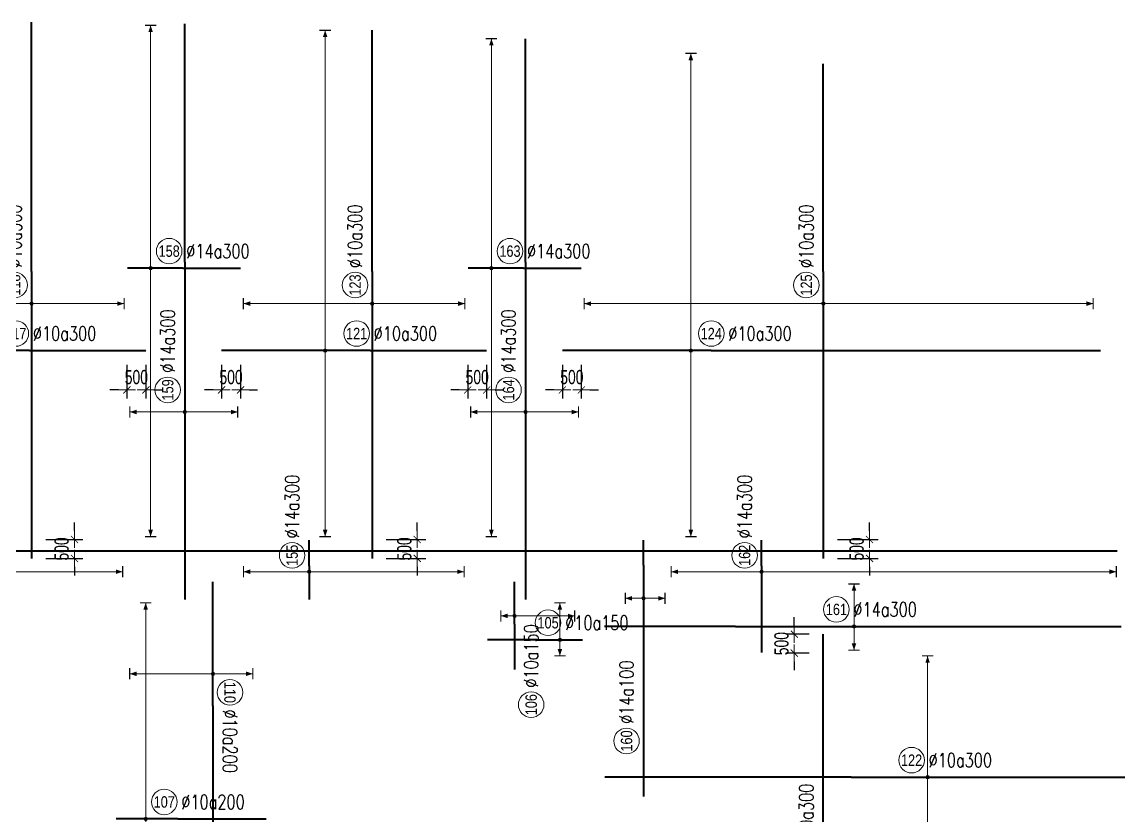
# Model space of a CAD drawing. Header units: millimetres. Extents: x -179076 to 505271, y -35502 to 114955.
# Drawn here: x 59431 to 88556, y 58000 to 78959 of the extents above; entities that cross this region are included whole.
import ezdxf
from ezdxf.enums import TextEntityAlignment as Align

# ---------------------------------------------------------------- set-up
doc = ezdxf.new("R2010")
doc.units = ezdxf.units.MM
doc.layers.get('0').update_dxf_attribs({"lineweight": 20})
doc.layers.get('Defpoints').update_dxf_attribs({"color": 151, "lineweight": 9})
for name, color, linetype, lineweight in [('NDC_S_DIM', 1, 'Continuous', 15), ('NDC_S_REBAR', 4, 'Continuous', 35), ('NDC_S_VN TEXT', 7, 'Continuous', 20)]:
    doc.layers.add(name, color=color, linetype=linetype, lineweight=lineweight)
doc.styles.add('ARIAL', font='arial.ttf', dxfattribs={"width": 0.8})
doc.styles.add('NDC_DIM', font='', dxfattribs={"width": 0.75})
doc.styles.add('NDC_EN TXT', font='romans.shx', dxfattribs={"width": 0.8})
doc.styles.get('NDC_DIM').set_extended_font_data('Dotum')
doc.dimstyles.new('NDC_dim_150', dxfattribs={"dimscale": 150, "dimtxt": 2.5, "dimasz": 1.5, "dimexe": 1.5, "dimexo": 2.5, "dimgap": 1, "dimtad": 1, "dimdec": 0, "dimzin": 0, "dimdsep": 46, "dimtxsty": 'NDC_DIM', "dimblk": 'DIMMARK', "dimcen": 0.09, "dimdle": 1.2, "dimclrd": 1, "dimclre": 1, "dimclrt": 3, "dimadec": 0, "dimazin": 0, "dimtfac": 1, "dimtdec": 0, "dimtix": 1, "dimtofl": 0, "dimtmove": 0, "dimatfit": 3, "dimfxl": 8, "dimfxlon": 1, "dimtolj": 1, "dimtzin": 0, "dimarcsym": 0})

# ---------------------------------------------------------------- blocks, each defined once
blk = doc.blocks.new('DIMMARK')
at = {"layer": 'NDC_S_DIM', "color": 1}
blk.add_line((-1.5, 0), (1, 0), dxfattribs=at)
at = {"layer": 'NDC_S_DIM', "color": 2, "const_width": 0.1}
blk.add_lwpolyline([(-0.42, -0.42), (0.42, 0.42)], dxfattribs=at)
blk = doc.blocks.new('*D235')
at = {"layer": 'Defpoints', "color": 0, "transparency": 16777216}
for p in [(62200, 70286), (62700, 70286), (62700, 69246)]:
    blk.add_point(p, dxfattribs=at)
at = {"layer": 'NDC_S_DIM', "color": 1, "lineweight": -2, "transparency": 16777216}
for p, q in [((62200, 69911), (62200, 69021)), ((62700, 69911), (62700, 69021)), ((61975, 69246), (61750, 69246)), ((62925, 69246), (63150, 69246))]:
    blk.add_line(p, q, dxfattribs=at)
at = {"layer": 'NDC_S_DIM', "color": 1, "lineweight": -2, "transparency": 16777216, "xscale": 225, "yscale": 225, "zscale": 225}
blk.add_blockref('DIMMARK', (62200, 69246), dxfattribs=at)
at = {"layer": 'NDC_S_DIM', "color": 1, "lineweight": -2, "transparency": 16777216, "xscale": 225, "yscale": 225, "zscale": 225, "rotation": 180}
blk.add_blockref('DIMMARK', (62700, 69246), dxfattribs=at)
at = {"layer": 'NDC_S_DIM', "color": 3, "transparency": 16777216, "insert": (62450, 69584), "char_height": 375, "attachment_point": 5, "style": 'NDC_DIM'}
blk.add_mtext('\\A1;500', dxfattribs=at)
blk = doc.blocks.new('*D236')
at = {"layer": 'Defpoints', "color": 0, "transparency": 16777216}
for p in [(64700, 70286), (65200, 70286), (64700, 69246)]:
    blk.add_point(p, dxfattribs=at)
at = {"layer": 'NDC_S_DIM', "color": 1, "lineweight": -2, "transparency": 16777216}
for p, q in [((64700, 69911), (64700, 69021)), ((65200, 69911), (65200, 69021)), ((64475, 69246), (64250, 69246)), ((65425, 69246), (65650, 69246))]:
    blk.add_line(p, q, dxfattribs=at)
at = {"layer": 'NDC_S_DIM', "color": 1, "lineweight": -2, "transparency": 16777216, "xscale": 225, "yscale": 225, "zscale": 225}
blk.add_blockref('DIMMARK', (64700, 69246), dxfattribs=at)
at = {"layer": 'NDC_S_DIM', "color": 1, "lineweight": -2, "transparency": 16777216, "xscale": 225, "yscale": 225, "zscale": 225, "rotation": 180}
blk.add_blockref('DIMMARK', (65200, 69246), dxfattribs=at)
at = {"layer": 'NDC_S_DIM', "color": 3, "transparency": 16777216, "insert": (64950, 69584), "char_height": 375, "attachment_point": 5, "style": 'NDC_DIM'}
blk.add_mtext('\\A1;500', dxfattribs=at)
blk = doc.blocks.new('*D237')
at = {"layer": 'Defpoints', "color": 0, "transparency": 16777216}
for p in [(71200, 70286), (71700, 70286), (71200, 69246)]:
    blk.add_point(p, dxfattribs=at)
at = {"layer": 'NDC_S_DIM', "color": 1, "lineweight": -2, "transparency": 16777216}
for p, q in [((71200, 69911), (71200, 69021)), ((71700, 69911), (71700, 69021)), ((70975, 69246), (70750, 69246)), ((71925, 69246), (72150, 69246))]:
    blk.add_line(p, q, dxfattribs=at)
at = {"layer": 'NDC_S_DIM', "color": 1, "lineweight": -2, "transparency": 16777216, "xscale": 225, "yscale": 225, "zscale": 225}
blk.add_blockref('DIMMARK', (71200, 69246), dxfattribs=at)
at = {"layer": 'NDC_S_DIM', "color": 1, "lineweight": -2, "transparency": 16777216, "xscale": 225, "yscale": 225, "zscale": 225, "rotation": 180}
blk.add_blockref('DIMMARK', (71700, 69246), dxfattribs=at)
at = {"layer": 'NDC_S_DIM', "color": 3, "transparency": 16777216, "insert": (71450, 69584), "char_height": 375, "attachment_point": 5, "style": 'NDC_DIM'}
blk.add_mtext('\\A1;500', dxfattribs=at)
blk = doc.blocks.new('*D238')
at = {"layer": 'Defpoints', "color": 0, "transparency": 16777216}
for p in [(73700, 70286), (74200, 70286), (74200, 69246)]:
    blk.add_point(p, dxfattribs=at)
at = {"layer": 'NDC_S_DIM', "color": 1, "lineweight": -2, "transparency": 16777216}
for p, q in [((73700, 69911), (73700, 69021)), ((74200, 69911), (74200, 69021)), ((73475, 69246), (73250, 69246)), ((74425, 69246), (74650, 69246))]:
    blk.add_line(p, q, dxfattribs=at)
at = {"layer": 'NDC_S_DIM', "color": 1, "lineweight": -2, "transparency": 16777216, "xscale": 225, "yscale": 225, "zscale": 225}
blk.add_blockref('DIMMARK', (73700, 69246), dxfattribs=at)
at = {"layer": 'NDC_S_DIM', "color": 1, "lineweight": -2, "transparency": 16777216, "xscale": 225, "yscale": 225, "zscale": 225, "rotation": 180}
blk.add_blockref('DIMMARK', (74200, 69246), dxfattribs=at)
at = {"layer": 'NDC_S_DIM', "color": 3, "transparency": 16777216, "insert": (73950, 69584), "char_height": 375, "attachment_point": 5, "style": 'NDC_DIM'}
blk.add_mtext('\\A1;500', dxfattribs=at)
blk = doc.blocks.new('*D239')
at = {"layer": 'Defpoints', "color": 0, "transparency": 16777216}
for p in [(80590, 65299), (80590, 64799), (81810, 64799)]:
    blk.add_point(p, dxfattribs=at)
at = {"layer": 'NDC_S_DIM', "color": 1, "lineweight": -2, "transparency": 16777216}
for p, q in [((81810, 65524), (81810, 65749)), ((80965, 65299), (82035, 65299)), ((80965, 64799), (82035, 64799)), ((81810, 64574), (81810, 64349))]:
    blk.add_line(p, q, dxfattribs=at)
at = {"layer": 'NDC_S_DIM', "color": 1, "lineweight": -2, "transparency": 16777216, "xscale": 225, "yscale": 225, "zscale": 225}
for p, rotation in [((81810, 65299), 270), ((81810, 64799), 90)]:
    blk.add_blockref('DIMMARK', p, dxfattribs=dict(at, rotation=rotation))
at = {"layer": 'NDC_S_DIM', "color": 3, "transparency": 16777216, "insert": (81472, 65049), "char_height": 375, "attachment_point": 5, "rotation": 90, "style": 'NDC_DIM'}
blk.add_mtext('\\A1;500', dxfattribs=at)
blk = doc.blocks.new('*D240')
at = {"layer": 'Defpoints', "color": 0, "transparency": 16777216}
for p in [(80590, 62799), (79825, 62299), (80590, 62299)]:
    blk.add_point(p, dxfattribs=at)
at = {"layer": 'NDC_S_DIM', "color": 1, "lineweight": -2, "transparency": 16777216}
for p, q in [((79825, 63024), (79825, 63249)), ((80215, 62799), (79600, 62799)), ((80215, 62299), (79600, 62299)), ((79825, 62074), (79825, 61849))]:
    blk.add_line(p, q, dxfattribs=at)
at = {"layer": 'NDC_S_DIM', "color": 1, "lineweight": -2, "transparency": 16777216, "xscale": 225, "yscale": 225, "zscale": 225}
for p, rotation in [((79825, 62799), 270), ((79825, 62299), 90)]:
    blk.add_blockref('DIMMARK', p, dxfattribs=dict(at, rotation=rotation))
at = {"layer": 'NDC_S_DIM', "color": 3, "transparency": 16777216, "insert": (79487, 62549), "char_height": 375, "attachment_point": 5, "rotation": 90, "style": 'NDC_DIM'}
blk.add_mtext('\\A1;500', dxfattribs=at)
blk = doc.blocks.new('*D226')
at = {"layer": 'Defpoints', "color": 0, "transparency": 16777216}
for p in [(59683, 65299), (60815, 65299), (59683, 64799)]:
    blk.add_point(p, dxfattribs=at)
at = {"layer": 'NDC_S_DIM', "color": 1, "lineweight": -2, "transparency": 16777216}
for p, q in [((60815, 65524), (60815, 65749)), ((60058, 65299), (61040, 65299)), ((60058, 64799), (61040, 64799)), ((60815, 64574), (60815, 64349))]:
    blk.add_line(p, q, dxfattribs=at)
at = {"layer": 'NDC_S_DIM', "color": 1, "lineweight": -2, "transparency": 16777216, "xscale": 225, "yscale": 225, "zscale": 225}
for p, rotation in [((60815, 65299), 270), ((60815, 64799), 90)]:
    blk.add_blockref('DIMMARK', p, dxfattribs=dict(at, rotation=rotation))
at = {"layer": 'NDC_S_DIM', "color": 3, "transparency": 16777216, "insert": (60477, 65049), "char_height": 375, "attachment_point": 5, "rotation": 90, "style": 'NDC_DIM'}
blk.add_mtext('\\A1;500', dxfattribs=at)
blk = doc.blocks.new('*D227')
at = {"layer": 'Defpoints', "color": 0, "transparency": 16777216}
for p in [(68675, 65299), (69866, 65299), (68675, 64799)]:
    blk.add_point(p, dxfattribs=at)
at = {"layer": 'NDC_S_DIM', "color": 1, "lineweight": -2, "transparency": 16777216}
for p, q in [((69866, 65524), (69866, 65749)), ((69050, 65299), (70091, 65299)), ((69050, 64799), (70091, 64799)), ((69866, 64574), (69866, 64349))]:
    blk.add_line(p, q, dxfattribs=at)
at = {"layer": 'NDC_S_DIM', "color": 1, "lineweight": -2, "transparency": 16777216, "xscale": 225, "yscale": 225, "zscale": 225}
for p, rotation in [((69866, 65299), 270), ((69866, 64799), 90)]:
    blk.add_blockref('DIMMARK', p, dxfattribs=dict(at, rotation=rotation))
at = {"layer": 'NDC_S_DIM', "color": 3, "transparency": 16777216, "insert": (69528, 65049), "char_height": 375, "attachment_point": 5, "rotation": 90, "style": 'NDC_DIM'}
blk.add_mtext('\\A1;500', dxfattribs=at)
blk = doc.blocks.new('*U424')
h = blk.add_hatch(color=6)
edge = h.paths.add_edge_path()
edge.add_arc((27.07, 0), 0.3, 0, 360)
at = {"layer": 'NDC_S_DIM', "color": 8}
for q in [(27.07, 1.49), (27.07, -4.84)]:
    blk.add_line((27.07, 0), q, dxfattribs=at)
for points in [[(26.07, 1.49, 0.2, 0.2, 0), (28.07, 1.49, 0, 0, 0)], [(26.07, -4.84, 0.2, 0.2, 0), (28.07, -4.84, 0, 0, 0)]]:
    blk.add_lwpolyline(points, format="xyseb", dxfattribs=at)
at = {"layer": 'NDC_S_DIM'}
blk.add_circle((35.24, 3), 2.25, dxfattribs=at)
at = {"layer": 'NDC_S_DIM', "color": 6}
blk.add_circle((27.07, 0), 0.3, dxfattribs=at)
at = {"layer": 'NDC_S_DIM', "color": 8}
for points in [[(26.67, 0.29), (27.07, 1.49), (27.47, 0.29)], [(26.67, -3.64), (27.07, -4.84), (27.47, -3.64)]]:
    blk.add_solid(points, dxfattribs=at)
at = {"layer": 'NDC_S_REBAR'}
for p, q in [((0, 0), (-107.67, 0)), ((-107.67, 0), (-107.67, 0)), ((0, 0), (281, 0)), ((281, 0), (281, 0)), ((281, 0), (281, 0)), ((-107.67, 0), (-107.67, 0))]:
    blk.add_line(p, q, dxfattribs=at)
at = {"layer": 'NDC_S_VN TEXT', "style": 'ARIAL', "width": 0.8}
blk.add_attdef('KHT', text='', height=2, dxfattribs=at).set_placement((35.24, 3), align=Align.MIDDLE_CENTER)
at = {"layer": 'NDC_S_VN TEXT', "color": 3, "style": 'NDC_EN TXT', "width": 0.75}
blk.add_attdef('DKT', (38.24, 1.75), '', height=2.5, dxfattribs=at)
blk = doc.blocks.new('*U422')
h = blk.add_hatch(color=6)
edge = h.paths.add_edge_path()
edge.add_arc((-7.93, 0), 0.3, 0, 360)
at = {"layer": 'NDC_S_DIM', "color": 8}
for q in [(-7.93, 57.45), (-7.93, -32.75)]:
    blk.add_line((-7.93, 0), q, dxfattribs=at)
for points in [[(-8.93, 57.45, 0.2, 0.2, 0), (-6.93, 57.45, 0, 0, 0)], [(-8.93, -32.75, 0.2, 0.2, 0), (-6.93, -32.75, 0, 0, 0)]]:
    blk.add_lwpolyline(points, format="xyseb", dxfattribs=at)
at = {"layer": 'NDC_S_DIM'}
blk.add_circle((-2.39, 3), 2.25, dxfattribs=at)
at = {"layer": 'NDC_S_DIM', "color": 6}
blk.add_circle((-7.93, 0), 0.3, dxfattribs=at)
at = {"layer": 'NDC_S_DIM', "color": 8}
for points in [[(-8.33, 56.25), (-7.93, 57.45), (-7.53, 56.25)], [(-8.33, -31.55), (-7.93, -32.75), (-7.53, -31.55)]]:
    blk.add_solid(points, dxfattribs=at)
at = {"layer": 'NDC_S_REBAR'}
for p, q in [((0, 0), (-26.16, 0)), ((-26.16, 0), (-26.16, 0)), ((0, 0), (20.5, 0)), ((20.5, 0), (20.5, 0)), ((20.5, 0), (20.5, 0)), ((-26.16, 0), (-26.16, 0))]:
    blk.add_line(p, q, dxfattribs=at)
at = {"layer": 'NDC_S_VN TEXT', "style": 'ARIAL', "width": 0.8}
blk.add_attdef('KHT', text='', height=2, dxfattribs=at).set_placement((-2.39, 3), align=Align.MIDDLE_CENTER)
at = {"layer": 'NDC_S_VN TEXT', "color": 3, "style": 'NDC_EN TXT', "width": 0.75}
blk.add_attdef('DKT', (0.61, 1.75), '', height=2.5, dxfattribs=at)
blk = doc.blocks.new('*U421')
h = blk.add_hatch(color=6)
edge = h.paths.add_edge_path()
edge.add_arc((-7.93, 0), 0.3, 0, 360)
at = {"layer": 'NDC_S_DIM', "color": 8}
for q in [(-7.93, 56.37), (-7.93, -32.75)]:
    blk.add_line((-7.93, 0), q, dxfattribs=at)
for points in [[(-8.93, 56.37, 0.2, 0.2, 0), (-6.93, 56.37, 0, 0, 0)], [(-8.93, -32.75, 0.2, 0.2, 0), (-6.93, -32.75, 0, 0, 0)]]:
    blk.add_lwpolyline(points, format="xyseb", dxfattribs=at)
at = {"layer": 'NDC_S_DIM'}
blk.add_circle((-2.39, 3), 2.25, dxfattribs=at)
at = {"layer": 'NDC_S_DIM', "color": 6}
blk.add_circle((-7.93, 0), 0.3, dxfattribs=at)
at = {"layer": 'NDC_S_DIM', "color": 8}
for points in [[(-8.33, 55.17), (-7.93, 56.37), (-7.53, 55.17)], [(-8.33, -31.55), (-7.93, -32.75), (-7.53, -31.55)]]:
    blk.add_solid(points, dxfattribs=at)
at = {"layer": 'NDC_S_REBAR'}
for p, q in [((0, 0), (-26.16, 0)), ((-26.16, 0), (-26.16, 0)), ((0, 0), (20.5, 0)), ((20.5, 0), (20.5, 0)), ((20.5, 0), (20.5, 0)), ((-26.16, 0), (-26.16, 0))]:
    blk.add_line(p, q, dxfattribs=at)
at = {"layer": 'NDC_S_VN TEXT', "style": 'ARIAL', "width": 0.8}
blk.add_attdef('KHT', text='', height=2, dxfattribs=at).set_placement((-2.39, 3), align=Align.MIDDLE_CENTER)
at = {"layer": 'NDC_S_VN TEXT', "color": 3, "style": 'NDC_EN TXT', "width": 0.75}
blk.add_attdef('DKT', (0.61, 1.75), '', height=2.5, dxfattribs=at)
blk = doc.blocks.new('*U420')
h = blk.add_hatch(color=6)
edge = h.paths.add_edge_path()
edge.add_arc((-3.55, 0), 0.3, 0, 360)
at = {"layer": 'NDC_S_DIM', "color": 8}
for q in [(-3.55, 52.31), (-3.55, -32.75)]:
    blk.add_line((-3.55, 0), q, dxfattribs=at)
for points in [[(-4.55, 52.31, 0.2, 0.2, 0), (-2.55, 52.31, 0, 0, 0)], [(-4.55, -32.75, 0.2, 0.2, 0), (-2.55, -32.75, 0, 0, 0)]]:
    blk.add_lwpolyline(points, format="xyseb", dxfattribs=at)
at = {"layer": 'NDC_S_DIM'}
blk.add_circle((0.04, 3), 2.25, dxfattribs=at)
at = {"layer": 'NDC_S_DIM', "color": 6}
blk.add_circle((-3.55, 0), 0.3, dxfattribs=at)
at = {"layer": 'NDC_S_DIM', "color": 8}
for points in [[(-3.95, 51.11), (-3.55, 52.31), (-3.15, 51.11)], [(-3.95, -31.55), (-3.55, -32.75), (-3.15, -31.55)]]:
    blk.add_solid(points, dxfattribs=at)
at = {"layer": 'NDC_S_REBAR'}
for p, q in [((0, 0), (-26.16, 0)), ((-26.16, 0), (-26.16, 0)), ((0, 0), (68.57, 0)), ((68.57, 0), (68.57, 0)), ((68.57, 0), (68.57, 0)), ((-26.16, 0), (-26.16, 0))]:
    blk.add_line(p, q, dxfattribs=at)
at = {"layer": 'NDC_S_VN TEXT', "style": 'ARIAL', "width": 0.8}
blk.add_attdef('KHT', text='', height=2, dxfattribs=at).set_placement((0.04, 3), align=Align.MIDDLE_CENTER)
at = {"layer": 'NDC_S_VN TEXT', "color": 3, "style": 'NDC_EN TXT', "width": 0.75}
blk.add_attdef('DKT', (3.04, 1.75), '', height=2.5, dxfattribs=at)
blk = doc.blocks.new('*U414')
h = blk.add_hatch(color=6)
edge = h.paths.add_edge_path()
edge.add_arc((13.48, 0), 0.3, 0, 360)
at = {"layer": 'NDC_S_DIM', "color": 8}
for q in [(13.48, 21.35), (13.48, -34.98)]:
    blk.add_line((13.48, 0), q, dxfattribs=at)
for points in [[(12.48, 21.35, 0.2, 0.2, 0), (14.48, 21.35, 0, 0, 0)], [(12.48, -34.98, 0.2, 0.2, 0), (14.48, -34.98, 0, 0, 0)]]:
    blk.add_lwpolyline(points, format="xyseb", dxfattribs=at)
at = {"layer": 'NDC_S_DIM'}
blk.add_circle((10.66, 3), 2.25, dxfattribs=at)
at = {"layer": 'NDC_S_DIM', "color": 6}
blk.add_circle((13.48, 0), 0.3, dxfattribs=at)
at = {"layer": 'NDC_S_DIM', "color": 8}
for points in [[(13.08, 20.15), (13.48, 21.35), (13.88, 20.15)], [(13.08, -33.78), (13.48, -34.98), (13.88, -33.78)]]:
    blk.add_solid(points, dxfattribs=at)
at = {"layer": 'NDC_S_REBAR'}
for p, q in [((0, 0), (-43.37, 0)), ((-43.37, 0), (-43.37, 0)), ((0, 0), (48.22, 0)), ((48.22, 0), (48.22, 0)), ((48.22, 0), (48.22, 0)), ((-43.37, 0), (-43.37, 0))]:
    blk.add_line(p, q, dxfattribs=at)
at = {"layer": 'NDC_S_VN TEXT', "style": 'ARIAL', "width": 0.8}
blk.add_attdef('KHT', text='', height=2, dxfattribs=at).set_placement((10.66, 3), align=Align.MIDDLE_CENTER)
at = {"layer": 'NDC_S_VN TEXT', "color": 3, "style": 'NDC_EN TXT', "width": 0.75}
blk.add_attdef('DKT', (13.66, 1.75), '', height=2.5, dxfattribs=at)
blk = doc.blocks.new('*U410')
h = blk.add_hatch(color=6)
edge = h.paths.add_edge_path()
edge.add_arc((-5.66, 0), 0.3, 0, 360)
at = {"layer": 'NDC_S_DIM', "color": 8}
for q in [(-5.66, 42.75), (-5.66, -47.25)]:
    blk.add_line((-5.66, 0), q, dxfattribs=at)
for points in [[(-6.66, 42.75, 0.2, 0.2, 0), (-4.66, 42.75, 0, 0, 0)], [(-6.66, -47.25, 0.2, 0.2, 0), (-4.66, -47.25, 0, 0, 0)]]:
    blk.add_lwpolyline(points, format="xyseb", dxfattribs=at)
at = {"layer": 'NDC_S_DIM'}
blk.add_circle((-2.39, 3), 2.25, dxfattribs=at)
at = {"layer": 'NDC_S_DIM', "color": 6}
blk.add_circle((-5.66, 0), 0.3, dxfattribs=at)
at = {"layer": 'NDC_S_DIM', "color": 8}
for points in [[(-6.06, 41.55), (-5.66, 42.75), (-5.26, 41.55)], [(-6.06, -46.05), (-5.66, -47.25), (-5.26, -46.05)]]:
    blk.add_solid(points, dxfattribs=at)
at = {"layer": 'NDC_S_REBAR'}
for p, q in [((0, 0), (-9.73, 0)), ((-9.73, 0), (-9.73, 0)), ((0, 0), (10.15, 0)), ((10.15, 0), (10.15, 0)), ((10.15, 0), (10.15, 0)), ((-9.73, 0), (-9.73, 0))]:
    blk.add_line(p, q, dxfattribs=at)
at = {"layer": 'NDC_S_VN TEXT', "style": 'ARIAL', "width": 0.8}
blk.add_attdef('KHT', text='', height=2, dxfattribs=at).set_placement((-2.39, 3), align=Align.MIDDLE_CENTER)
at = {"layer": 'NDC_S_VN TEXT', "color": 3, "style": 'NDC_EN TXT', "width": 0.75}
blk.add_attdef('DKT', (0.61, 1.75), '', height=2.5, dxfattribs=at)
blk = doc.blocks.new('*U409')
h = blk.add_hatch(color=6)
edge = h.paths.add_edge_path()
edge.add_arc((-5.66, 0), 0.3, 0, 360)
at = {"layer": 'NDC_S_DIM', "color": 8}
for q in [(-5.66, 40.4), (-5.66, -47.25)]:
    blk.add_line((-5.66, 0), q, dxfattribs=at)
for points in [[(-6.66, 40.4, 0.2, 0.2, 0), (-4.66, 40.4, 0, 0, 0)], [(-6.66, -47.25, 0.2, 0.2, 0), (-4.66, -47.25, 0, 0, 0)]]:
    blk.add_lwpolyline(points, format="xyseb", dxfattribs=at)
at = {"layer": 'NDC_S_DIM'}
blk.add_circle((-2.39, 3), 2.25, dxfattribs=at)
at = {"layer": 'NDC_S_DIM', "color": 6}
blk.add_circle((-5.66, 0), 0.3, dxfattribs=at)
at = {"layer": 'NDC_S_DIM', "color": 8}
for points in [[(-6.06, 39.2), (-5.66, 40.4), (-5.26, 39.2)], [(-6.06, -46.05), (-5.66, -47.25), (-5.26, -46.05)]]:
    blk.add_solid(points, dxfattribs=at)
at = {"layer": 'NDC_S_REBAR'}
for p, q in [((0, 0), (-9.73, 0)), ((-9.73, 0), (-9.73, 0)), ((0, 0), (10.15, 0)), ((10.15, 0), (10.15, 0)), ((10.15, 0), (10.15, 0)), ((-9.73, 0), (-9.73, 0))]:
    blk.add_line(p, q, dxfattribs=at)
at = {"layer": 'NDC_S_VN TEXT', "style": 'ARIAL', "width": 0.8}
blk.add_attdef('KHT', text='', height=2, dxfattribs=at).set_placement((-2.39, 3), align=Align.MIDDLE_CENTER)
at = {"layer": 'NDC_S_VN TEXT', "color": 3, "style": 'NDC_EN TXT', "width": 0.75}
blk.add_attdef('DKT', (0.61, 1.75), '', height=2.5, dxfattribs=at)
blk = doc.blocks.new('*U402')
h = blk.add_hatch(color=6)
edge = h.paths.add_edge_path()
edge.add_arc((-5.66, 0), 0.3, 0, 360)
at = {"layer": 'NDC_S_DIM', "color": 8}
for q in [(-5.66, 22.72), (-5.66, -16.28)]:
    blk.add_line((-5.66, 0), q, dxfattribs=at)
for points in [[(-6.66, 22.72, 0.2, 0.2, 0), (-4.66, 22.72, 0, 0, 0)], [(-6.66, -16.28, 0.2, 0.2, 0), (-4.66, -16.28, 0, 0, 0)]]:
    blk.add_lwpolyline(points, format="xyseb", dxfattribs=at)
at = {"layer": 'NDC_S_DIM'}
blk.add_circle((-2.39, 3), 2.25, dxfattribs=at)
at = {"layer": 'NDC_S_DIM', "color": 6}
blk.add_circle((-5.66, 0), 0.3, dxfattribs=at)
at = {"layer": 'NDC_S_DIM', "color": 8}
for points in [[(-6.06, 21.52), (-5.66, 22.72), (-5.26, 21.52)], [(-6.06, -15.08), (-5.66, -16.28), (-5.26, -15.08)]]:
    blk.add_solid(points, dxfattribs=at)
at = {"layer": 'NDC_S_REBAR'}
for p, q in [((0, 0), (-50.5, 0)), ((-50.5, 0), (-50.5, 0)), ((0, 0), (43.9, 0)), ((43.9, 0), (43.9, 0)), ((43.9, 0), (43.9, 0)), ((-50.5, 0), (-50.5, 0))]:
    blk.add_line(p, q, dxfattribs=at)
at = {"layer": 'NDC_S_VN TEXT', "style": 'ARIAL', "width": 0.8}
blk.add_attdef('KHT', text='', height=2, dxfattribs=at).set_placement((-2.39, 3), align=Align.MIDDLE_CENTER)
at = {"layer": 'NDC_S_VN TEXT', "color": 3, "style": 'NDC_EN TXT', "width": 0.75}
blk.add_attdef('DKT', (0.61, 1.75), '', height=2.5, dxfattribs=at)
blk = doc.blocks.new('*U401')
h = blk.add_hatch(color=6)
edge = h.paths.add_edge_path()
edge.add_arc((-5.66, 0), 0.3, 0, 360)
at = {"layer": 'NDC_S_DIM', "color": 8}
for q in [(-5.66, 22.67), (-5.66, -16.33)]:
    blk.add_line((-5.66, 0), q, dxfattribs=at)
for points in [[(-6.66, 22.67, 0.2, 0.2, 0), (-4.66, 22.67, 0, 0, 0)], [(-6.66, -16.33, 0.2, 0.2, 0), (-4.66, -16.33, 0, 0, 0)]]:
    blk.add_lwpolyline(points, format="xyseb", dxfattribs=at)
at = {"layer": 'NDC_S_DIM'}
blk.add_circle((-2.39, 3), 2.25, dxfattribs=at)
at = {"layer": 'NDC_S_DIM', "color": 6}
blk.add_circle((-5.66, 0), 0.3, dxfattribs=at)
at = {"layer": 'NDC_S_DIM', "color": 8}
for points in [[(-6.06, 21.47), (-5.66, 22.67), (-5.26, 21.47)], [(-6.06, -15.13), (-5.66, -16.33), (-5.26, -15.13)]]:
    blk.add_solid(points, dxfattribs=at)
at = {"layer": 'NDC_S_REBAR'}
for p, q in [((0, 0), (-50.5, 0)), ((-50.5, 0), (-50.5, 0)), ((0, 0), (42.46, 0)), ((42.46, 0), (42.46, 0)), ((42.46, 0), (42.46, 0)), ((-50.5, 0), (-50.5, 0))]:
    blk.add_line(p, q, dxfattribs=at)
at = {"layer": 'NDC_S_VN TEXT', "style": 'ARIAL', "width": 0.8}
blk.add_attdef('KHT', text='', height=2, dxfattribs=at).set_placement((-2.39, 3), align=Align.MIDDLE_CENTER)
at = {"layer": 'NDC_S_VN TEXT', "color": 3, "style": 'NDC_EN TXT', "width": 0.75}
blk.add_attdef('DKT', (0.61, 1.75), '', height=2.5, dxfattribs=at)
blk = doc.blocks.new('*U400')
h = blk.add_hatch(color=6)
edge = h.paths.add_edge_path()
edge.add_arc((-5.66, 0), 0.3, 0, 360)
at = {"layer": 'NDC_S_DIM', "color": 8}
for q in [(-5.66, 42.1), (-5.66, -47.52)]:
    blk.add_line((-5.66, 0), q, dxfattribs=at)
for points in [[(-6.66, 42.1, 0.2, 0.2, 0), (-4.66, 42.1, 0, 0, 0)], [(-6.66, -47.52, 0.2, 0.2, 0), (-4.66, -47.52, 0, 0, 0)]]:
    blk.add_lwpolyline(points, format="xyseb", dxfattribs=at)
at = {"layer": 'NDC_S_DIM'}
blk.add_circle((-2.39, 3), 2.25, dxfattribs=at)
at = {"layer": 'NDC_S_DIM', "color": 6}
blk.add_circle((-5.66, 0), 0.3, dxfattribs=at)
at = {"layer": 'NDC_S_DIM', "color": 8}
for points in [[(-6.06, 40.9), (-5.66, 42.1), (-5.26, 40.9)], [(-6.06, -46.32), (-5.66, -47.52), (-5.26, -46.32)]]:
    blk.add_solid(points, dxfattribs=at)
at = {"layer": 'NDC_S_REBAR'}
for p, q in [((0, 0), (-50.5, 0)), ((-50.5, 0), (-50.5, 0)), ((0, 0), (36.54, 0)), ((36.54, 0), (36.54, 0)), ((36.54, 0), (36.54, 0)), ((-50.5, 0), (-50.5, 0))]:
    blk.add_line(p, q, dxfattribs=at)
at = {"layer": 'NDC_S_VN TEXT', "style": 'ARIAL', "width": 0.8}
blk.add_attdef('KHT', text='', height=2, dxfattribs=at).set_placement((-2.39, 3), align=Align.MIDDLE_CENTER)
at = {"layer": 'NDC_S_VN TEXT', "color": 3, "style": 'NDC_EN TXT', "width": 0.75}
blk.add_attdef('DKT', (0.61, 1.75), '', height=2.5, dxfattribs=at)
blk = doc.blocks.new('*U392')
h = blk.add_hatch(color=6)
edge = h.paths.add_edge_path()
edge.add_arc((-26.39, 0), 0.3, 0, 360)
at = {"layer": 'NDC_S_DIM', "color": 8}
for q in [(-26.39, 9.68), (-26.39, -9.32)]:
    blk.add_line((-26.39, 0), q, dxfattribs=at)
for points in [[(-27.39, 9.68, 0.2, 0.2, 0), (-25.39, 9.68, 0, 0, 0)], [(-27.39, -9.32, 0.2, 0.2, 0), (-25.39, -9.32, 0, 0, 0)]]:
    blk.add_lwpolyline(points, format="xyseb", dxfattribs=at)
at = {"layer": 'NDC_S_DIM'}
blk.add_circle((-22.5, 3), 2.25, dxfattribs=at)
at = {"layer": 'NDC_S_DIM', "color": 6}
blk.add_circle((-26.39, 0), 0.3, dxfattribs=at)
at = {"layer": 'NDC_S_DIM', "color": 8}
for points in [[(-26.79, 8.48), (-26.39, 9.68), (-25.99, 8.48)], [(-26.79, -8.12), (-26.39, -9.32), (-25.99, -8.12)]]:
    blk.add_solid(points, dxfattribs=at)
at = {"layer": 'NDC_S_REBAR'}
for p, q in [((0, 0), (-59.39, 0)), ((-59.39, 0), (-59.39, 0)), ((0, 0), (41.92, 0)), ((41.92, 0), (41.92, 0)), ((41.92, 0), (41.92, 0)), ((-59.39, 0), (-59.39, 0))]:
    blk.add_line(p, q, dxfattribs=at)
at = {"layer": 'NDC_S_VN TEXT', "style": 'ARIAL', "width": 0.8}
blk.add_attdef('KHT', text='', height=2, dxfattribs=at).set_placement((-22.5, 3), align=Align.MIDDLE_CENTER)
at = {"layer": 'NDC_S_VN TEXT', "color": 3, "style": 'NDC_EN TXT', "width": 0.75}
blk.add_attdef('DKT', (-19.5, 1.75), '', height=2.5, dxfattribs=at)
blk = doc.blocks.new('*U391')
h = blk.add_hatch(color=6)
edge = h.paths.add_edge_path()
edge.add_arc((-26.39, 0), 0.3, 0, 360)
at = {"layer": 'NDC_S_DIM', "color": 8}
for q in [(-26.39, 9.68), (-26.39, -9.32)]:
    blk.add_line((-26.39, 0), q, dxfattribs=at)
for points in [[(-27.39, 9.68, 0.2, 0.2, 0), (-25.39, 9.68, 0, 0, 0)], [(-27.39, -9.32, 0.2, 0.2, 0), (-25.39, -9.32, 0, 0, 0)]]:
    blk.add_lwpolyline(points, format="xyseb", dxfattribs=at)
at = {"layer": 'NDC_S_DIM'}
blk.add_circle((-22.5, 3), 2.25, dxfattribs=at)
at = {"layer": 'NDC_S_DIM', "color": 6}
blk.add_circle((-26.39, 0), 0.3, dxfattribs=at)
at = {"layer": 'NDC_S_DIM', "color": 8}
for points in [[(-26.79, 8.48), (-26.39, 9.68), (-25.99, 8.48)], [(-26.79, -8.12), (-26.39, -9.32), (-25.99, -8.12)]]:
    blk.add_solid(points, dxfattribs=at)
at = {"layer": 'NDC_S_REBAR'}
for p, q in [((0, 0), (-59.39, 0)), ((-59.39, 0), (-59.39, 0)), ((0, 0), (39.3, 0)), ((39.3, 0), (39.3, 0)), ((39.3, 0), (39.3, 0)), ((-59.39, 0), (-59.39, 0))]:
    blk.add_line(p, q, dxfattribs=at)
at = {"layer": 'NDC_S_VN TEXT', "style": 'ARIAL', "width": 0.8}
blk.add_attdef('KHT', text='', height=2, dxfattribs=at).set_placement((-22.5, 3), align=Align.MIDDLE_CENTER)
at = {"layer": 'NDC_S_VN TEXT', "color": 3, "style": 'NDC_EN TXT', "width": 0.75}
blk.add_attdef('DKT', (-19.5, 1.75), '', height=2.5, dxfattribs=at)
blk = doc.blocks.new('*U384')
h = blk.add_hatch(color=6)
edge = h.paths.add_edge_path()
edge.add_arc((-1.02, 0), 0.3, 0, 360)
at = {"layer": 'NDC_S_DIM', "color": 8}
for q in [(-1.02, 11.48), (-1.02, -27.27)]:
    blk.add_line((-1.02, 0), q, dxfattribs=at)
for points in [[(-2.02, 11.48, 0.2, 0.2, 0), (-0.02, 11.48, 0, 0, 0)], [(-2.02, -27.27, 0.2, 0.2, 0), (-0.02, -27.27, 0, 0, 0)]]:
    blk.add_lwpolyline(points, format="xyseb", dxfattribs=at)
at = {"layer": 'NDC_S_DIM'}
blk.add_circle((1.87, 3), 2.25, dxfattribs=at)
at = {"layer": 'NDC_S_DIM', "color": 6}
blk.add_circle((-1.02, 0), 0.3, dxfattribs=at)
at = {"layer": 'NDC_S_DIM', "color": 8}
for points in [[(-1.42, 10.28), (-1.02, 11.48), (-0.62, 10.28)], [(-1.42, -26.07), (-1.02, -27.27), (-0.62, -26.07)]]:
    blk.add_solid(points, dxfattribs=at)
at = {"layer": 'NDC_S_REBAR'}
for p, q in [((0, 0), (-5.9, 0)), ((-5.9, 0), (-5.9, 0)), ((0, 0), (4.56, 0)), ((4.56, 0), (4.56, 0)), ((4.56, 0), (4.56, 0)), ((-5.9, 0), (-5.9, 0))]:
    blk.add_line(p, q, dxfattribs=at)
at = {"layer": 'NDC_S_VN TEXT', "style": 'ARIAL', "width": 0.8}
blk.add_attdef('KHT', text='', height=2, dxfattribs=at).set_placement((1.87, 3), align=Align.MIDDLE_CENTER)
at = {"layer": 'NDC_S_VN TEXT', "color": 3, "style": 'NDC_EN TXT', "width": 0.75}
blk.add_attdef('DKT', (4.87, 1.75), '', height=2.5, dxfattribs=at)
blk = doc.blocks.new('*U383')
h = blk.add_hatch(color=6)
edge = h.paths.add_edge_path()
edge.add_arc((-1.02, 0), 0.3, 0, 360)
at = {"layer": 'NDC_S_DIM', "color": 8}
for q in [(-1.02, 11.58), (-1.02, -27.27)]:
    blk.add_line((-1.02, 0), q, dxfattribs=at)
for points in [[(-2.02, 11.58, 0.2, 0.2, 0), (-0.02, 11.58, 0, 0, 0)], [(-2.02, -27.27, 0.2, 0.2, 0), (-0.02, -27.27, 0, 0, 0)]]:
    blk.add_lwpolyline(points, format="xyseb", dxfattribs=at)
at = {"layer": 'NDC_S_DIM'}
blk.add_circle((1.87, 3), 2.25, dxfattribs=at)
at = {"layer": 'NDC_S_DIM', "color": 6}
blk.add_circle((-1.02, 0), 0.3, dxfattribs=at)
at = {"layer": 'NDC_S_DIM', "color": 8}
for points in [[(-1.42, 10.38), (-1.02, 11.58), (-0.62, 10.38)], [(-1.42, -26.07), (-1.02, -27.27), (-0.62, -26.07)]]:
    blk.add_solid(points, dxfattribs=at)
at = {"layer": 'NDC_S_REBAR'}
for p, q in [((0, 0), (-5.9, 0)), ((-5.9, 0), (-5.9, 0)), ((0, 0), (4.56, 0)), ((4.56, 0), (4.56, 0)), ((4.56, 0), (4.56, 0)), ((-5.9, 0), (-5.9, 0))]:
    blk.add_line(p, q, dxfattribs=at)
at = {"layer": 'NDC_S_VN TEXT', "style": 'ARIAL', "width": 0.8}
blk.add_attdef('KHT', text='', height=2, dxfattribs=at).set_placement((1.87, 3), align=Align.MIDDLE_CENTER)
at = {"layer": 'NDC_S_VN TEXT', "color": 3, "style": 'NDC_EN TXT', "width": 0.75}
blk.add_attdef('DKT', (4.87, 1.75), '', height=2.5, dxfattribs=at)
blk = doc.blocks.new('*U382')
h = blk.add_hatch(color=6)
edge = h.paths.add_edge_path()
edge.add_arc((-1.02, 0), 0.3, 0, 360)
at = {"layer": 'NDC_S_DIM', "color": 8}
for q in [(-1.02, 15.91), (-1.02, -62.44)]:
    blk.add_line((-1.02, 0), q, dxfattribs=at)
for points in [[(-2.02, 15.91, 0.2, 0.2, 0), (-0.02, 15.91, 0, 0, 0)], [(-2.02, -62.44, 0.2, 0.2, 0), (-0.02, -62.44, 0, 0, 0)]]:
    blk.add_lwpolyline(points, format="xyseb", dxfattribs=at)
at = {"layer": 'NDC_S_DIM'}
blk.add_circle((1.87, 3), 2.25, dxfattribs=at)
at = {"layer": 'NDC_S_DIM', "color": 6}
blk.add_circle((-1.02, 0), 0.3, dxfattribs=at)
at = {"layer": 'NDC_S_DIM', "color": 8}
for points in [[(-1.42, 14.71), (-1.02, 15.91), (-0.62, 14.71)], [(-1.42, -61.24), (-1.02, -62.44), (-0.62, -61.24)]]:
    blk.add_solid(points, dxfattribs=at)
at = {"layer": 'NDC_S_REBAR'}
for p, q in [((0, 0), (-15.24, 0)), ((-15.24, 0), (-15.24, 0)), ((0, 0), (4.56, 0)), ((4.56, 0), (4.56, 0)), ((4.56, 0), (4.56, 0)), ((-15.24, 0), (-15.24, 0))]:
    blk.add_line(p, q, dxfattribs=at)
at = {"layer": 'NDC_S_VN TEXT', "style": 'ARIAL', "width": 0.8}
blk.add_attdef('KHT', text='', height=2, dxfattribs=at).set_placement((1.87, 3), align=Align.MIDDLE_CENTER)
at = {"layer": 'NDC_S_VN TEXT', "color": 3, "style": 'NDC_EN TXT', "width": 0.75}
blk.add_attdef('DKT', (4.87, 1.75), '', height=2.5, dxfattribs=at)
blk = doc.blocks.new('*U381')
h = blk.add_hatch(color=6)
edge = h.paths.add_edge_path()
edge.add_arc((-5.66, 0), 0.3, 0, 360)
at = {"layer": 'NDC_S_DIM', "color": 8}
for q in [(-5.66, 26.77), (-5.66, -52.67)]:
    blk.add_line((-5.66, 0), q, dxfattribs=at)
for points in [[(-6.66, 26.77, 0.2, 0.2, 0), (-4.66, 26.77, 0, 0, 0)], [(-6.66, -52.67, 0.2, 0.2, 0), (-4.66, -52.67, 0, 0, 0)]]:
    blk.add_lwpolyline(points, format="xyseb", dxfattribs=at)
at = {"layer": 'NDC_S_DIM'}
blk.add_circle((-2.39, 3), 2.25, dxfattribs=at)
at = {"layer": 'NDC_S_DIM', "color": 6}
blk.add_circle((-5.66, 0), 0.3, dxfattribs=at)
at = {"layer": 'NDC_S_DIM', "color": 8}
for points in [[(-6.06, 25.57), (-5.66, 26.77), (-5.26, 25.57)], [(-6.06, -51.47), (-5.66, -52.67), (-5.26, -51.47)]]:
    blk.add_solid(points, dxfattribs=at)
at = {"layer": 'NDC_S_REBAR'}
for p, q in [((0, 0), (-25.91, 0)), ((-25.91, 0), (-25.91, 0)), ((0, 0), (38.09, 0)), ((38.09, 0), (38.09, 0)), ((38.09, 0), (38.09, 0)), ((-25.91, 0), (-25.91, 0))]:
    blk.add_line(p, q, dxfattribs=at)
at = {"layer": 'NDC_S_VN TEXT', "style": 'ARIAL', "width": 0.8}
blk.add_attdef('KHT', text='', height=2, dxfattribs=at).set_placement((-2.39, 3), align=Align.MIDDLE_CENTER)
at = {"layer": 'NDC_S_VN TEXT', "color": 3, "style": 'NDC_EN TXT', "width": 0.75}
blk.add_attdef('DKT', (0.61, 1.75), '', height=2.5, dxfattribs=at)
blk = doc.blocks.new('*U379')
h = blk.add_hatch(color=6)
edge = h.paths.add_edge_path()
edge.add_arc((20.84, 0), 0.3, 0, 360)
at = {"layer": 'NDC_S_DIM', "color": 8}
for q in [(20.84, 7.48), (20.84, -4.19)]:
    blk.add_line((20.84, 0), q, dxfattribs=at)
for points in [[(19.84, 7.48, 0.2, 0.2, 0), (21.84, 7.48, 0, 0, 0)], [(19.84, -4.19, 0.2, 0.2, 0), (21.84, -4.19, 0, 0, 0)]]:
    blk.add_lwpolyline(points, format="xyseb", dxfattribs=at)
at = {"layer": 'NDC_S_DIM'}
blk.add_circle((17.74, 3), 2.25, dxfattribs=at)
at = {"layer": 'NDC_S_DIM', "color": 6}
blk.add_circle((20.84, 0), 0.3, dxfattribs=at)
at = {"layer": 'NDC_S_DIM', "color": 8}
for points in [[(20.44, 6.28), (20.84, 7.48), (21.24, 6.28)], [(20.44, -2.99), (20.84, -4.19), (21.24, -2.99)]]:
    blk.add_solid(points, dxfattribs=at)
at = {"layer": 'NDC_S_REBAR'}
for p, q in [((0, 0), (-23.06, 0)), ((-23.06, 0), (-23.06, 0)), ((0, 0), (67.85, 0)), ((67.85, 0), (67.85, 0)), ((67.85, 0), (67.85, 0)), ((-23.06, 0), (-23.06, 0))]:
    blk.add_line(p, q, dxfattribs=at)
at = {"layer": 'NDC_S_VN TEXT', "style": 'ARIAL', "width": 0.8}
blk.add_attdef('KHT', text='', height=2, dxfattribs=at).set_placement((17.74, 3), align=Align.MIDDLE_CENTER)
at = {"layer": 'NDC_S_VN TEXT', "color": 3, "style": 'NDC_EN TXT', "width": 0.75}
blk.add_attdef('DKT', (20.74, 1.75), '', height=2.5, dxfattribs=at)
blk = doc.blocks.new('*U370')
h = blk.add_hatch(color=6)
edge = h.paths.add_edge_path()
edge.add_arc((-5.66, 0), 0.3, 0, 360)
at = {"layer": 'NDC_S_DIM', "color": 8}
for q in [(-5.66, 38.03), (-5.66, -36.97)]:
    blk.add_line((-5.66, 0), q, dxfattribs=at)
for points in [[(-6.66, 38.03, 0.2, 0.2, 0), (-4.66, 38.03, 0, 0, 0)], [(-6.66, -36.97, 0.2, 0.2, 0), (-4.66, -36.97, 0, 0, 0)]]:
    blk.add_lwpolyline(points, format="xyseb", dxfattribs=at)
at = {"layer": 'NDC_S_DIM'}
blk.add_circle((-2.39, 3), 2.25, dxfattribs=at)
at = {"layer": 'NDC_S_DIM', "color": 6}
blk.add_circle((-5.66, 0), 0.3, dxfattribs=at)
at = {"layer": 'NDC_S_DIM', "color": 8}
for points in [[(-6.06, 36.83), (-5.66, 38.03), (-5.26, 36.83)], [(-6.06, -35.77), (-5.66, -36.97), (-5.26, -35.77)]]:
    blk.add_solid(points, dxfattribs=at)
at = {"layer": 'NDC_S_REBAR'}
for p, q in [((0, 0), (-10.83, 0)), ((-10.83, 0), (-10.83, 0)), ((0, 0), (15.57, 0)), ((15.57, 0), (15.57, 0)), ((15.57, 0), (15.57, 0)), ((-10.83, 0), (-10.83, 0))]:
    blk.add_line(p, q, dxfattribs=at)
at = {"layer": 'NDC_S_VN TEXT', "style": 'ARIAL', "width": 0.8}
blk.add_attdef('KHT', text='', height=2, dxfattribs=at).set_placement((-2.39, 3), align=Align.MIDDLE_CENTER)
at = {"layer": 'NDC_S_VN TEXT', "color": 3, "style": 'NDC_EN TXT', "width": 0.75}
blk.add_attdef('DKT', (0.61, 1.75), '', height=2.5, dxfattribs=at)
blk = doc.blocks.new('*U368')
h = blk.add_hatch(color=6)
edge = h.paths.add_edge_path()
edge.add_arc((-5.66, 0), 0.3, 0, 360)
at = {"layer": 'NDC_S_DIM', "color": 8}
for q in [(-5.66, 7.02), (-5.66, -14.65)]:
    blk.add_line((-5.66, 0), q, dxfattribs=at)
for points in [[(-6.66, 7.02, 0.2, 0.2, 0), (-4.66, 7.02, 0, 0, 0)], [(-6.66, -14.65, 0.2, 0.2, 0), (-4.66, -14.65, 0, 0, 0)]]:
    blk.add_lwpolyline(points, format="xyseb", dxfattribs=at)
at = {"layer": 'NDC_S_DIM'}
blk.add_circle((-2.39, 3), 2.25, dxfattribs=at)
at = {"layer": 'NDC_S_DIM', "color": 6}
blk.add_circle((-5.66, 0), 0.3, dxfattribs=at)
at = {"layer": 'NDC_S_DIM', "color": 8}
for points in [[(-6.06, 5.82), (-5.66, 7.02), (-5.26, 5.82)], [(-6.06, -13.45), (-5.66, -14.65), (-5.26, -13.45)]]:
    blk.add_solid(points, dxfattribs=at)
at = {"layer": 'NDC_S_REBAR'}
for p, q in [((0, 0), (-21.84, 0)), ((-21.84, 0), (-21.84, 0)), ((0, 0), (60.56, 0)), ((60.56, 0), (60.56, 0)), ((60.56, 0), (60.56, 0)), ((-21.84, 0), (-21.84, 0))]:
    blk.add_line(p, q, dxfattribs=at)
at = {"layer": 'NDC_S_VN TEXT', "style": 'ARIAL', "width": 0.8}
blk.add_attdef('KHT', text='', height=2, dxfattribs=at).set_placement((-2.39, 3), align=Align.MIDDLE_CENTER)
at = {"layer": 'NDC_S_VN TEXT', "color": 3, "style": 'NDC_EN TXT', "width": 0.75}
blk.add_attdef('DKT', (0.61, 1.75), '', height=2.5, dxfattribs=at)
blk = doc.blocks.new('*U355')
h = blk.add_hatch(color=6)
edge = h.paths.add_edge_path()
edge.add_arc((-5.86, 0), 0.3, 0, 360)
at = {"layer": 'NDC_S_DIM', "color": 8}
for q in [(-5.86, 3.22), (-5.86, -3.78)]:
    blk.add_line((-5.86, 0), q, dxfattribs=at)
for points in [[(-6.86, 3.22, 0.2, 0.2, 0), (-4.86, 3.22, 0, 0, 0)], [(-6.86, -3.78, 0.2, 0.2, 0), (-4.86, -3.78, 0, 0, 0)]]:
    blk.add_lwpolyline(points, format="xyseb", dxfattribs=at)
at = {"layer": 'NDC_S_DIM'}
blk.add_circle((-30.97, 3), 2.25, dxfattribs=at)
at = {"layer": 'NDC_S_DIM', "color": 6}
blk.add_circle((-5.86, 0), 0.3, dxfattribs=at)
at = {"layer": 'NDC_S_DIM', "color": 8}
for points in [[(-6.26, 2.02), (-5.86, 3.22), (-5.46, 2.02)], [(-6.26, -2.58), (-5.86, -3.78), (-5.46, -2.58)]]:
    blk.add_solid(points, dxfattribs=at)
at = {"layer": 'NDC_S_REBAR'}
for p, q in [((0, 0), (-40.73, 0)), ((-40.73, 0), (-40.73, 0)), ((0, 0), (4.4, 0)), ((4.4, 0), (4.4, 0)), ((4.4, 0), (4.4, 0)), ((-40.73, 0), (-40.73, 0))]:
    blk.add_line(p, q, dxfattribs=at)
at = {"layer": 'NDC_S_VN TEXT', "style": 'ARIAL', "width": 0.8}
blk.add_attdef('KHT', text='', height=2, dxfattribs=at).set_placement((-30.97, 3), align=Align.MIDDLE_CENTER)
at = {"layer": 'NDC_S_VN TEXT', "color": 3, "style": 'NDC_EN TXT', "width": 0.75}
blk.add_attdef('DKT', (-27.97, 1.75), '', height=2.5, dxfattribs=at)
blk = doc.blocks.new('*U352')
h = blk.add_hatch(color=6)
edge = h.paths.add_edge_path()
edge.add_arc((4.08, 0), 0.3, 0, 360)
at = {"layer": 'NDC_S_DIM', "color": 8}
for q in [(4.08, 6.5), (4.08, -2.84)]:
    blk.add_line((4.08, 0), q, dxfattribs=at)
for points in [[(3.08, 6.5, 0.2, 0.2, 0), (5.08, 6.5, 0, 0, 0)], [(3.08, -2.84, 0.2, 0.2, 0), (5.08, -2.84, 0, 0, 0)]]:
    blk.add_lwpolyline(points, format="xyseb", dxfattribs=at)
at = {"layer": 'NDC_S_DIM'}
blk.add_circle((2, 3), 2.25, dxfattribs=at)
at = {"layer": 'NDC_S_DIM', "color": 6}
blk.add_circle((4.08, 0), 0.3, dxfattribs=at)
at = {"layer": 'NDC_S_DIM', "color": 8}
for points in [[(3.68, 5.3), (4.08, 6.5), (4.48, 5.3)], [(3.68, -1.64), (4.08, -2.84), (4.48, -1.64)]]:
    blk.add_solid(points, dxfattribs=at)
at = {"layer": 'NDC_S_REBAR'}
for p, q in [((0, 0), (-8.68, 0)), ((-8.68, 0), (-8.68, 0)), ((0, 0), (8.05, 0)), ((8.05, 0), (8.05, 0)), ((8.05, 0), (8.05, 0)), ((-8.68, 0), (-8.68, 0))]:
    blk.add_line(p, q, dxfattribs=at)
at = {"layer": 'NDC_S_VN TEXT', "style": 'ARIAL', "width": 0.8}
blk.add_attdef('KHT', text='', height=2, dxfattribs=at).set_placement((2, 3), align=Align.MIDDLE_CENTER)
at = {"layer": 'NDC_S_VN TEXT', "color": 3, "style": 'NDC_EN TXT', "width": 0.75}
blk.add_attdef('DKT', (5, 1.75), '', height=2.5, dxfattribs=at)
blk = doc.blocks.new('*U351')
h = blk.add_hatch(color=6)
edge = h.paths.add_edge_path()
edge.add_arc((1.43, 0), 0.3, 0, 360)
at = {"layer": 'NDC_S_DIM', "color": 8}
for q in [(1.43, 2.42), (1.43, -10.58)]:
    blk.add_line((1.43, 0), q, dxfattribs=at)
for points in [[(0.43, 2.42, 0.2, 0.2, 0), (2.43, 2.42, 0, 0, 0)], [(0.43, -10.58, 0.2, 0.2, 0), (2.43, -10.58, 0, 0, 0)]]:
    blk.add_lwpolyline(points, format="xyseb", dxfattribs=at)
at = {"layer": 'NDC_S_DIM', "color": 6}
blk.add_circle((1.43, 0), 0.3, dxfattribs=at)
at = {"layer": 'NDC_S_DIM'}
blk.add_circle((-14.19, -2.92), 2.25, dxfattribs=at)
at = {"layer": 'NDC_S_DIM', "color": 8}
for points in [[(1.03, 1.22), (1.43, 2.42), (1.83, 1.22)], [(1.03, -9.38), (1.43, -10.58), (1.83, -9.38)]]:
    blk.add_solid(points, dxfattribs=at)
at = {"layer": 'NDC_S_REBAR'}
for p, q in [((0, 0), (-7.97, 0)), ((-7.97, 0), (-7.97, 0)), ((0, 0), (7.43, 0)), ((7.43, 0), (7.43, 0)), ((7.43, 0), (7.43, 0)), ((-7.97, 0), (-7.97, 0))]:
    blk.add_line(p, q, dxfattribs=at)
at = {"layer": 'NDC_S_VN TEXT', "style": 'ARIAL', "width": 0.8}
blk.add_attdef('KHT', text='', height=2, dxfattribs=at).set_placement((-14.19, -2.92), align=Align.MIDDLE_CENTER)
at = {"layer": 'NDC_S_VN TEXT', "color": 3, "style": 'NDC_EN TXT', "width": 0.75}
blk.add_attdef('DKT', (-11.19, -4.17), '', height=2.5, dxfattribs=at)

msp = doc.modelspace()

# ---------------------------------------------------------------- block references
at = {"xscale": 150, "yscale": 150, "zscale": 150}
for name, p, rotation, values in [('*U402', (59683.6, 72374.9), 90, {'KHT': '118', 'DKT': '%%C10a300'}), ('*U392', (63728.2, 72623.2), 90, {'KHT': '159', 'DKT': '%%c14a300'}), ('*U401', (68675.8, 72374.9), 90, {'KHT': '123', 'DKT': '%%C10a300'}), ('*U391', (72728.2, 72623.2), 90, {'KHT': '164', 'DKT': '%%c14a300'}), ('*U400', (80590.6, 72374.9), 90, {'KHT': '125', 'DKT': '%%C10a300'}), ('*U384', (57997.8, 64599.9), 90, {'KHT': '151', 'DKT': '%%c14a300'}), ('*U383', (67013.5, 64599.9), 90, {'KHT': '155', 'DKT': '%%c14a300'}), ('*U382', (78961.2, 64599.9), 90, {'KHT': '162', 'DKT': '%%c14a300'}), ('*U355', (75844.1, 64624.2), 90, {'KHT': '160', 'DKT': '%%C14a100'}), ('*U368', (64471.8, 60903.5), 270, {'KHT': '110', 'DKT': '%%C10a200'}), ('*U351', (72437.7, 63065.8), 90, {'KHT': '106', 'DKT': '%%C10a150'}), ('*U381', (80590.6, 57085.7), 90, {'KHT': '120', 'DKT': '%%C10a300'})]:
    msp.add_blockref(name, p, dxfattribs=dict(at, rotation=rotation)).add_auto_attribs(values)
for name, p, values in [('*U422', (59625.1, 70286.3), {'KHT': '117', 'DKT': '%%C10a300'}), ('*U410', (63674.9, 72461.4), {'KHT': '158', 'DKT': '%%c14a300'}), ('*U421', (68625.1, 70286.3), {'KHT': '121', 'DKT': '%%C10a300'}), ('*U409', (72674.9, 72461.4), {'KHT': '163', 'DKT': '%%c14a300'}), ('*U420', (77625.1, 70286.3), {'KHT': '124', 'DKT': '%%C10a300'}), ('*U424', (46200.6, 65000.3), {'KHT': '144', 'DKT': '%%c14a300'}), ('*U379', (78274.9, 63002.7), {'KHT': '161', 'DKT': '%%c14a300'}), ('*U370', (63545.2, 57919.7), {'KHT': '107', 'DKT': '%%C10a200'}), ('*U352', (73022.3, 62650.4), {'KHT': '105', 'DKT': '%%C10a150'}), ('*U414', (81322, 59022.7), {'KHT': '122', 'DKT': '%%C10a300'})]:
    msp.add_blockref(name, p, dxfattribs=at).add_auto_attribs(values)

# ---------------------------------------------------------------- dimensions: what is measured, and where the dimension line sits
at = {"layer": 'NDC_S_DIM'}
for base, p1, p2, picture, middle in [((62700, 69246.5), (62200, 70286.3), (62700, 70286.3), '*D235', (62450, 69584.2)), ((64700, 69246.5), (65200, 70286.3), (64700, 70286.3), '*D236', (64950, 69584.2)), ((71200, 69246.5), (71700, 70286.3), (71200, 70286.3), '*D237', (71450, 69584.2)), ((74200, 69246.5), (73700, 70286.3), (74200, 70286.3), '*D238', (73950, 69584.2))]:
    dim = msp.add_linear_dim(base=base, p1=p1, p2=p2, dimstyle='NDC_dim_150', dxfattribs=at)
    dim.commit()
    dim.dimension.update_dxf_attribs({"geometry": picture, "text_midpoint": middle})
for base, p1, p2, picture, middle in [((60814.8, 65299.2), (59682.8, 64799.2), (59682.8, 65299.2), '*D226', (60477, 65049.2)), ((69866.2, 65299.2), (68675, 64799.2), (68675, 65299.2), '*D227', (69528.4, 65049.2)), ((81809.8, 64799.2), (80589.8, 65299.2), (80589.8, 64799.2), '*D239', (81472, 65049.2)), ((79824.8, 62299.2), (80589.8, 62799.2), (80589.8, 62299.2), '*D240', (79487.1, 62549.2))]:
    dim = msp.add_linear_dim(base=base, p1=p1, p2=p2, angle=90, dimstyle='NDC_dim_150', dxfattribs=at)
    dim.commit()
    dim.dimension.update_dxf_attribs({"geometry": picture, "text_midpoint": middle})

doc.saveas('drawing.dxf')
